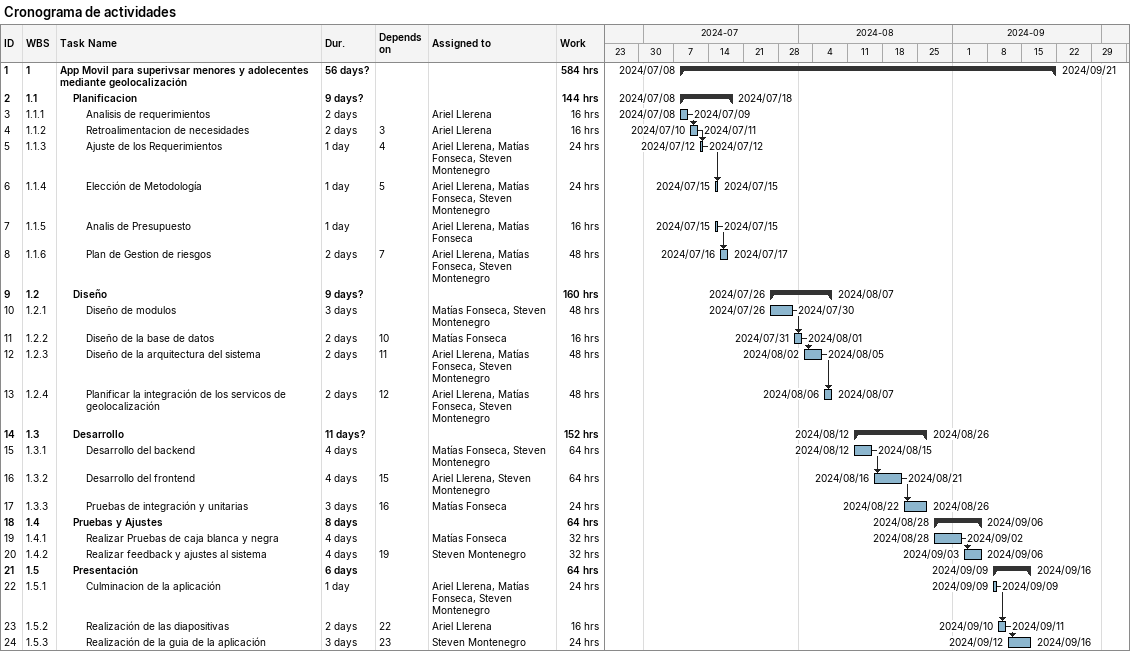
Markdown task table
Cronograma de actividades

| ID | WBS | Task | Duration | Start | Finish | Predecessors | Resources | Work (h) |
|---|---|---|---|---|---|---|---|---|
| 1 | 1 | **App Movil para superivsar menores y adolecentes mediante geolocalización** | 56d? | 2024-07-08 | 2024-09-21 |  |  | 584 |
| 2 | 1.1 | **Planificacion** | 9d? | 2024-07-08 | 2024-07-18 |  |  | 144 |
| 3 | 1.1.1 | Analisis de requerimientos | 2d | 2024-07-08 | 2024-07-09 |  | Ariel Llerena | 16 |
| 4 | 1.1.2 | Retroalimentacion de necesidades | 2d | 2024-07-10 | 2024-07-11 | 3 | Ariel Llerena | 16 |
| 5 | 1.1.3 | Ajuste de los Requerimientos | 1d | 2024-07-12 | 2024-07-12 | 4 | Ariel Llerena, Matías Fonseca, Steven Montenegro | 24 |
| 6 | 1.1.4 | Elección de Metodología | 1d | 2024-07-15 | 2024-07-15 | 5 | Ariel Llerena, Matías Fonseca, Steven Montenegro | 24 |
| 7 | 1.1.5 | Analis de Presupuesto | 1d | 2024-07-15 | 2024-07-15 |  | Ariel Llerena, Matías Fonseca | 16 |
| 8 | 1.1.6 | Plan de Gestion de riesgos | 2d | 2024-07-16 | 2024-07-17 | 7 | Ariel Llerena, Matías Fonseca, Steven Montenegro | 48 |
| 9 | 1.2 | **Diseño** | 9d? | 2024-07-26 | 2024-08-07 |  |  | 160 |
| 10 | 1.2.1 | Diseño de modulos | 3d | 2024-07-26 | 2024-07-30 |  | Matías Fonseca, Steven Montenegro | 48 |
| 11 | 1.2.2 | Diseño de la base de datos | 2d | 2024-07-31 | 2024-08-01 | 10 | Matías Fonseca | 16 |
| 12 | 1.2.3 | Diseño de la arquitectura del sistema | 2d | 2024-08-02 | 2024-08-05 | 11 | Ariel Llerena, Matías Fonseca, Steven Montenegro | 48 |
| 13 | 1.2.4 | Planificar la integración de los servicos de geolocalización | 2d | 2024-08-06 | 2024-08-07 | 12 | Ariel Llerena, Matías Fonseca, Steven Montenegro | 48 |
| 14 | 1.3 | **Desarrollo** | 11d? | 2024-08-12 | 2024-08-26 |  |  | 152 |
| 15 | 1.3.1 | Desarrollo del backend | 4d | 2024-08-12 | 2024-08-15 |  | Matías Fonseca, Steven Montenegro | 64 |
| 16 | 1.3.2 | Desarrollo del frontend | 4d | 2024-08-16 | 2024-08-21 | 15 | Ariel Llerena, Steven Montenegro | 64 |
| 17 | 1.3.3 | Pruebas de integración y unitarias | 3d | 2024-08-22 | 2024-08-26 | 16 | Matías Fonseca | 24 |
| 18 | 1.4 | **Pruebas y Ajustes** | 8d | 2024-08-28 | 2024-09-06 |  |  | 64 |
| 19 | 1.4.1 | Realizar Pruebas de caja blanca y negra | 4d | 2024-08-28 | 2024-09-02 |  | Matías Fonseca | 32 |
| 20 | 1.4.2 | Realizar feedback y ajustes al sistema | 4d | 2024-09-03 | 2024-09-06 | 19 | Steven Montenegro | 32 |
| 21 | 1.5 | **Presentación** | 6d | 2024-09-09 | 2024-09-16 |  |  | 64 |
| 22 | 1.5.1 | Culminacion de la aplicación | 1d | 2024-09-09 | 2024-09-09 |  | Ariel Llerena, Matías Fonseca, Steven Montenegro | 24 |
| 23 | 1.5.2 | Realización de las diapositivas | 2d | 2024-09-10 | 2024-09-11 | 22 | Ariel Llerena | 16 |
| 24 | 1.5.3 | Realización de la guia de la aplicación | 3d | 2024-09-12 | 2024-09-16 | 23 | Steven Montenegro | 24 |
